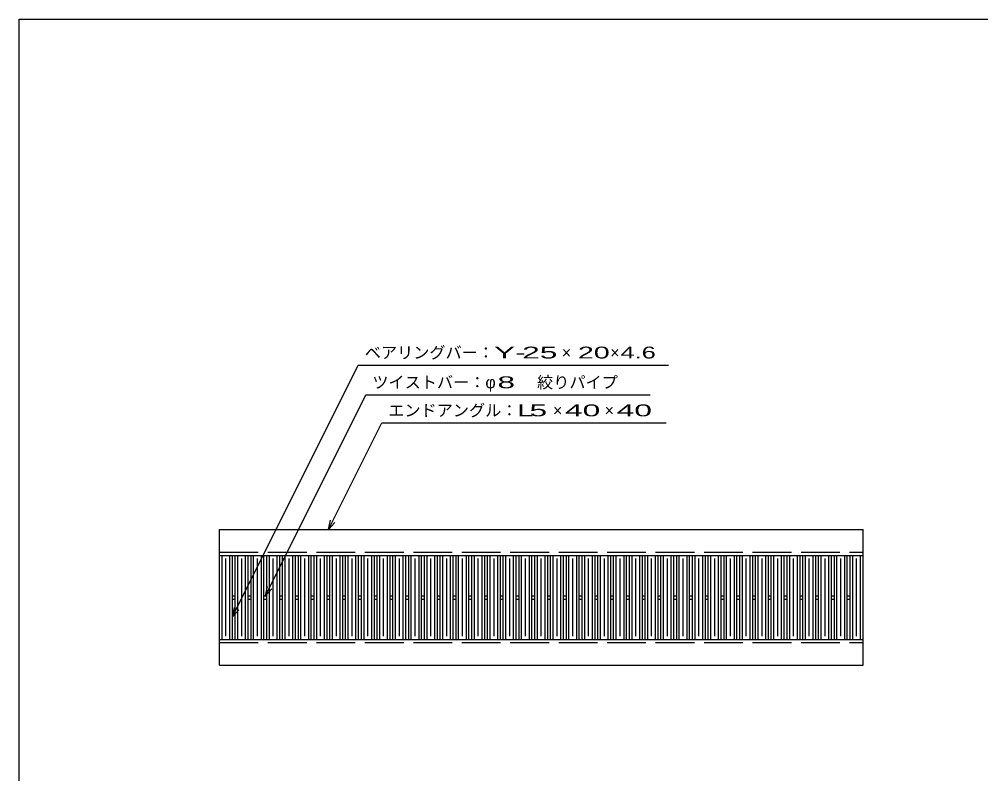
# Model space of a CAD drawing. Units: millimetres, scale not verified. Extents: x -1820 to 1731, y -1282 to 1054.
# Drawn here: x -1729 to -241, y -114 to 1054 of the extents above; entities that cross this region are included whole.
import ezdxf
from ezdxf.enums import TextEntityAlignment as Align

# ---------------------------------------------------------------- set-up
doc = ezdxf.new("R2010")
doc.units = ezdxf.units.MM
doc.header["$LTSCALE"] = 10
doc.linetypes.add('DASHED', pattern=[7.5, 6, -1.5])
for name, color, linetype, lineweight in [('0_2', 150, 'Continuous', 25), ('16', 3, 'Continuous', 25), ('22', 2, 'Continuous', 25)]:
    doc.layers.add(name, color=color, linetype=linetype, lineweight=lineweight)
doc.styles.add('ベクトル', font='')
doc.styles.get('ベクトル').set_extended_font_data('ベクトル')

msp = doc.modelspace()

# ---------------------------------------------------------------- linework, layer by layer
at = {"layer": '0_2'}
for p, q in [((-1729, -1146.5), (-1729, 1053.5)), ((-1729, 1053.5), (1731, 1053.5))]:
    msp.add_line(p, q, dxfattribs=at)
at = {"layer": '16'}
for p, q in [((-1419, 263.5), (-423, 263.5)), ((-1419, 223.5), (-1419, 263.5)), ((-423, 223.5), (-423, 263.5)), ((-1419, 223.5), (-423, 223.5)), ((-1419, 93.5), (-1419, 223.5)), ((-1419, 223.5), (-1399, 223.5)), ((-1415, 93.5), (-1415, 223.5)), ((-1403, 93.5), (-1403, 223.5)), ((-1399, 93.5), (-1399, 223.5)), ((-1394.6, 93.5), (-1394.6, 223.5)), ((-1394.6, 223.5), (-1374.6, 223.5)), ((-1390.6, 93.5), (-1390.6, 223.5)), ((-1378.6, 93.5), (-1378.6, 223.5)), ((-1374.6, 93.5), (-1374.6, 223.5)), ((-1370.2, 93.5), (-1370.2, 223.5)), ((-1370.2, 223.5), (-1350.2, 223.5)), ((-1366.2, 93.5), (-1366.2, 223.5)), ((-1354.2, 93.5), (-1354.2, 223.5)), ((-1350.2, 93.5), (-1350.2, 223.5)), ((-1345.8, 93.5), (-1345.8, 223.5)), ((-1345.8, 223.5), (-1325.8, 223.5)), ((-1341.8, 93.5), (-1341.8, 223.5)), ((-1329.8, 93.5), (-1329.8, 223.5)), ((-1325.8, 93.5), (-1325.8, 223.5)), ((-1321.4, 93.5), (-1321.4, 223.5)), ((-1321.4, 223.5), (-1301.4, 223.5)), ((-1317.4, 93.5), (-1317.4, 223.5)), ((-1305.4, 93.5), (-1305.4, 223.5)), ((-1301.4, 93.5), (-1301.4, 223.5)), ((-1297, 93.5), (-1297, 223.5)), ((-1297, 223.5), (-1277, 223.5)), ((-1293, 93.5), (-1293, 223.5)), ((-1281, 93.5), (-1281, 223.5)), ((-1277, 93.5), (-1277, 223.5)), ((-1272.6, 93.5), (-1272.6, 223.5)), ((-1272.6, 223.5), (-1252.6, 223.5)), ((-1268.6, 93.5), (-1268.6, 223.5)), ((-1256.6, 93.5), (-1256.6, 223.5)), ((-1252.6, 93.5), (-1252.6, 223.5)), ((-1248.2, 93.5), (-1248.2, 223.5)), ((-1248.2, 223.5), (-1228.2, 223.5)), ((-1244.2, 93.5), (-1244.2, 223.5)), ((-1232.2, 93.5), (-1232.2, 223.5)), ((-1228.2, 93.5), (-1228.2, 223.5)), ((-1223.8, 93.5), (-1223.8, 223.5)), ((-1223.8, 223.5), (-1203.8, 223.5)), ((-1219.8, 93.5), (-1219.8, 223.5)), ((-1207.8, 93.5), (-1207.8, 223.5)), ((-1203.8, 93.5), (-1203.8, 223.5)), ((-1199.4, 93.5), (-1199.4, 223.5)), ((-1199.4, 223.5), (-1179.4, 223.5)), ((-1195.4, 93.5), (-1195.4, 223.5)), ((-1183.4, 93.5), (-1183.4, 223.5)), ((-1179.4, 93.5), (-1179.4, 223.5)), ((-1175, 93.5), (-1175, 223.5)), ((-1175, 223.5), (-1155, 223.5)), ((-1171, 93.5), (-1171, 223.5)), ((-1159, 93.5), (-1159, 223.5)), ((-1155, 93.5), (-1155, 223.5)), ((-1150.6, 93.5), (-1150.6, 223.5)), ((-1150.6, 223.5), (-1130.6, 223.5)), ((-1146.6, 93.5), (-1146.6, 223.5)), ((-1134.6, 93.5), (-1134.6, 223.5)), ((-1130.6, 93.5), (-1130.6, 223.5)), ((-1126.2, 93.5), (-1126.2, 223.5)), ((-1126.2, 223.5), (-1106.2, 223.5)), ((-1122.2, 93.5), (-1122.2, 223.5)), ((-1110.2, 93.5), (-1110.2, 223.5)), ((-1106.2, 93.5), (-1106.2, 223.5)), ((-1101.8, 93.5), (-1101.8, 223.5)), ((-1101.8, 223.5), (-1081.8, 223.5)), ((-1097.8, 93.5), (-1097.8, 223.5)), ((-1085.8, 93.5), (-1085.8, 223.5)), ((-1081.8, 93.5), (-1081.8, 223.5)), ((-1077.4, 93.5), (-1077.4, 223.5)), ((-1077.4, 223.5), (-1057.4, 223.5)), ((-1073.4, 93.5), (-1073.4, 223.5)), ((-1061.4, 93.5), (-1061.4, 223.5)), ((-1057.4, 93.5), (-1057.4, 223.5)), ((-1053, 93.5), (-1053, 223.5)), ((-1053, 223.5), (-1033, 223.5)), ((-1049, 93.5), (-1049, 223.5)), ((-1037, 93.5), (-1037, 223.5)), ((-1033, 93.5), (-1033, 223.5)), ((-1028.6, 93.5), (-1028.6, 223.5)), ((-1028.6, 223.5), (-1008.6, 223.5)), ((-1024.6, 93.5), (-1024.6, 223.5)), ((-1012.6, 93.5), (-1012.6, 223.5)), ((-1008.6, 93.5), (-1008.6, 223.5)), ((-1004.2, 93.5), (-1004.2, 223.5)), ((-1004.2, 223.5), (-984.2, 223.5)), ((-1000.2, 93.5), (-1000.2, 223.5)), ((-988.2, 93.5), (-988.2, 223.5)), ((-984.2, 93.5), (-984.2, 223.5)), ((-979.8, 93.5), (-979.8, 223.5)), ((-979.8, 223.5), (-959.8, 223.5)), ((-975.8, 93.5), (-975.8, 223.5)), ((-963.8, 93.5), (-963.8, 223.5)), ((-959.8, 93.5), (-959.8, 223.5)), ((-955.4, 93.5), (-955.4, 223.5)), ((-955.4, 223.5), (-935.4, 223.5)), ((-951.4, 93.5), (-951.4, 223.5)), ((-939.4, 93.5), (-939.4, 223.5)), ((-935.4, 93.5), (-935.4, 223.5)), ((-931, 93.5), (-931, 223.5)), ((-931, 223.5), (-911, 223.5)), ((-927, 93.5), (-927, 223.5)), ((-915, 93.5), (-915, 223.5)), ((-911, 93.5), (-911, 223.5)), ((-906.6, 93.5), (-906.6, 223.5)), ((-906.6, 223.5), (-886.6, 223.5)), ((-902.6, 93.5), (-902.6, 223.5)), ((-890.6, 93.5), (-890.6, 223.5)), ((-886.6, 93.5), (-886.6, 223.5)), ((-882.2, 93.5), (-882.2, 223.5)), ((-882.2, 223.5), (-862.2, 223.5)), ((-878.2, 93.5), (-878.2, 223.5)), ((-866.2, 93.5), (-866.2, 223.5)), ((-862.2, 93.5), (-862.2, 223.5)), ((-857.8, 93.5), (-857.8, 223.5)), ((-857.8, 223.5), (-837.8, 223.5)), ((-853.8, 93.5), (-853.8, 223.5)), ((-841.8, 93.5), (-841.8, 223.5)), ((-837.8, 93.5), (-837.8, 223.5)), ((-833.4, 93.5), (-833.4, 223.5)), ((-833.4, 223.5), (-813.4, 223.5)), ((-829.4, 93.5), (-829.4, 223.5)), ((-817.4, 93.5), (-817.4, 223.5)), ((-813.4, 93.5), (-813.4, 223.5)), ((-809, 93.5), (-809, 223.5)), ((-809, 223.5), (-789, 223.5)), ((-805, 93.5), (-805, 223.5)), ((-793, 93.5), (-793, 223.5)), ((-789, 93.5), (-789, 223.5)), ((-784.6, 93.5), (-784.6, 223.5)), ((-784.6, 223.5), (-764.6, 223.5)), ((-780.6, 93.5), (-780.6, 223.5)), ((-768.6, 93.5), (-768.6, 223.5)), ((-764.6, 93.5), (-764.6, 223.5)), ((-760.2, 93.5), (-760.2, 223.5)), ((-760.2, 223.5), (-740.2, 223.5)), ((-756.2, 93.5), (-756.2, 223.5)), ((-744.2, 93.5), (-744.2, 223.5)), ((-740.2, 93.5), (-740.2, 223.5)), ((-735.8, 93.5), (-735.8, 223.5)), ((-735.8, 223.5), (-715.8, 223.5)), ((-731.8, 93.5), (-731.8, 223.5)), ((-719.8, 93.5), (-719.8, 223.5)), ((-715.8, 93.5), (-715.8, 223.5)), ((-711.4, 93.5), (-711.4, 223.5)), ((-711.4, 223.5), (-691.4, 223.5)), ((-707.4, 93.5), (-707.4, 223.5)), ((-695.4, 93.5), (-695.4, 223.5)), ((-691.4, 93.5), (-691.4, 223.5)), ((-687, 93.5), (-687, 223.5)), ((-687, 223.5), (-667, 223.5)), ((-683, 93.5), (-683, 223.5)), ((-671, 93.5), (-671, 223.5)), ((-667, 93.5), (-667, 223.5)), ((-662.6, 93.5), (-662.6, 223.5)), ((-662.6, 223.5), (-642.6, 223.5)), ((-658.6, 93.5), (-658.6, 223.5)), ((-646.6, 93.5), (-646.6, 223.5)), ((-642.6, 93.5), (-642.6, 223.5)), ((-638.2, 93.5), (-638.2, 223.5)), ((-638.2, 223.5), (-618.2, 223.5)), ((-634.2, 93.5), (-634.2, 223.5)), ((-622.2, 93.5), (-622.2, 223.5)), ((-618.2, 93.5), (-618.2, 223.5)), ((-613.8, 93.5), (-613.8, 223.5)), ((-613.8, 223.5), (-593.8, 223.5)), ((-609.8, 93.5), (-609.8, 223.5)), ((-597.8, 93.5), (-597.8, 223.5)), ((-593.8, 93.5), (-593.8, 223.5)), ((-589.4, 93.5), (-589.4, 223.5)), ((-589.4, 223.5), (-569.4, 223.5)), ((-585.4, 93.5), (-585.4, 223.5)), ((-573.4, 93.5), (-573.4, 223.5)), ((-569.4, 93.5), (-569.4, 223.5)), ((-565, 93.5), (-565, 223.5)), ((-565, 223.5), (-545, 223.5)), ((-561, 93.5), (-561, 223.5)), ((-549, 93.5), (-549, 223.5)), ((-545, 93.5), (-545, 223.5)), ((-540.6, 93.5), (-540.6, 223.5)), ((-540.6, 223.5), (-520.6, 223.5)), ((-536.6, 93.5), (-536.6, 223.5)), ((-524.6, 93.5), (-524.6, 223.5)), ((-520.6, 93.5), (-520.6, 223.5)), ((-516.2, 93.5), (-516.2, 223.5)), ((-516.2, 223.5), (-496.2, 223.5)), ((-512.2, 93.5), (-512.2, 223.5)), ((-500.2, 93.5), (-500.2, 223.5)), ((-496.2, 93.5), (-496.2, 223.5)), ((-491.8, 93.5), (-491.8, 223.5)), ((-491.8, 223.5), (-471.8, 223.5)), ((-487.8, 93.5), (-487.8, 223.5)), ((-475.8, 93.5), (-475.8, 223.5)), ((-471.8, 93.5), (-471.8, 223.5)), ((-467.4, 93.5), (-467.4, 223.5)), ((-467.4, 223.5), (-447.4, 223.5)), ((-463.4, 93.5), (-463.4, 223.5)), ((-451.4, 93.5), (-451.4, 223.5)), ((-447.4, 93.5), (-447.4, 223.5)), ((-443, 93.5), (-443, 223.5)), ((-443, 223.5), (-423, 223.5)), ((-439, 93.5), (-439, 223.5)), ((-427, 93.5), (-427, 223.5)), ((-423, 93.5), (-423, 223.5)), ((-1409, 98.5), (-1409, 218.5)), ((-1384.6, 98.5), (-1384.6, 218.5)), ((-1360.2, 98.5), (-1360.2, 218.5)), ((-1335.8, 98.5), (-1335.8, 218.5)), ((-1311.4, 98.5), (-1311.4, 218.5)), ((-1287, 98.5), (-1287, 218.5)), ((-1262.6, 98.5), (-1262.6, 218.5)), ((-1238.2, 98.5), (-1238.2, 218.5)), ((-1213.8, 98.5), (-1213.8, 218.5)), ((-1189.4, 98.5), (-1189.4, 218.5)), ((-1165, 98.5), (-1165, 218.5)), ((-1140.6, 98.5), (-1140.6, 218.5)), ((-1116.2, 98.5), (-1116.2, 218.5)), ((-1091.8, 98.5), (-1091.8, 218.5)), ((-1067.4, 98.5), (-1067.4, 218.5)), ((-1043, 98.5), (-1043, 218.5)), ((-1018.6, 98.5), (-1018.6, 218.5)), ((-994.2, 98.5), (-994.2, 218.5)), ((-969.8, 98.5), (-969.8, 218.5)), ((-945.4, 98.5), (-945.4, 218.5)), ((-921, 98.5), (-921, 218.5)), ((-896.6, 98.5), (-896.6, 218.5)), ((-872.2, 98.5), (-872.2, 218.5)), ((-847.8, 98.5), (-847.8, 218.5)), ((-823.4, 98.5), (-823.4, 218.5)), ((-799, 98.5), (-799, 218.5)), ((-774.6, 98.5), (-774.6, 218.5)), ((-750.2, 98.5), (-750.2, 218.5)), ((-725.8, 98.5), (-725.8, 218.5)), ((-701.4, 98.5), (-701.4, 218.5)), ((-677, 98.5), (-677, 218.5)), ((-652.6, 98.5), (-652.6, 218.5)), ((-628.2, 98.5), (-628.2, 218.5)), ((-603.8, 98.5), (-603.8, 218.5)), ((-579.4, 98.5), (-579.4, 218.5)), ((-555, 98.5), (-555, 218.5)), ((-530.6, 98.5), (-530.6, 218.5)), ((-506.2, 98.5), (-506.2, 218.5)), ((-481.8, 98.5), (-481.8, 218.5)), ((-457.4, 98.5), (-457.4, 218.5)), ((-433, 98.5), (-433, 218.5)), ((-1399, 161), (-1394.6, 161)), ((-1399, 156), (-1394.6, 156)), ((-1374.6, 161), (-1370.2, 161)), ((-1374.6, 156), (-1370.2, 156)), ((-1350.2, 161), (-1345.8, 161)), ((-1350.2, 156), (-1345.8, 156)), ((-1325.8, 161), (-1321.4, 161)), ((-1325.8, 156), (-1321.4, 156)), ((-1301.4, 161), (-1297, 161)), ((-1301.4, 156), (-1297, 156)), ((-1277, 161), (-1272.6, 161)), ((-1277, 156), (-1272.6, 156)), ((-1252.6, 161), (-1248.2, 161)), ((-1252.6, 156), (-1248.2, 156)), ((-1228.2, 161), (-1223.8, 161)), ((-1228.2, 156), (-1223.8, 156)), ((-1203.8, 161), (-1199.4, 161)), ((-1203.8, 156), (-1199.4, 156)), ((-1179.4, 161), (-1175, 161)), ((-1179.4, 156), (-1175, 156)), ((-1155, 161), (-1150.6, 161)), ((-1155, 156), (-1150.6, 156)), ((-1130.6, 161), (-1126.2, 161)), ((-1130.6, 156), (-1126.2, 156)), ((-1106.2, 161), (-1101.8, 161)), ((-1106.2, 156), (-1101.8, 156)), ((-1081.8, 161), (-1077.4, 161)), ((-1081.8, 156), (-1077.4, 156)), ((-1057.4, 161), (-1053, 161)), ((-1057.4, 156), (-1053, 156)), ((-1033, 161), (-1028.6, 161)), ((-1033, 156), (-1028.6, 156)), ((-1008.6, 161), (-1004.2, 161)), ((-1008.6, 156), (-1004.2, 156)), ((-984.2, 161), (-979.8, 161)), ((-984.2, 156), (-979.8, 156)), ((-959.8, 161), (-955.4, 161)), ((-959.8, 156), (-955.4, 156)), ((-935.4, 161), (-931, 161)), ((-935.4, 156), (-931, 156)), ((-911, 161), (-906.6, 161)), ((-911, 156), (-906.6, 156)), ((-886.6, 161), (-882.2, 161)), ((-886.6, 156), (-882.2, 156)), ((-862.2, 161), (-857.8, 161)), ((-862.2, 156), (-857.8, 156)), ((-837.8, 161), (-833.4, 161)), ((-837.8, 156), (-833.4, 156)), ((-813.4, 161), (-809, 161)), ((-813.4, 156), (-809, 156)), ((-789, 161), (-784.6, 161)), ((-789, 156), (-784.6, 156)), ((-764.6, 161), (-760.2, 161)), ((-764.6, 156), (-760.2, 156)), ((-740.2, 161), (-735.8, 161)), ((-740.2, 156), (-735.8, 156)), ((-715.8, 161), (-711.4, 161)), ((-715.8, 156), (-711.4, 156)), ((-691.4, 161), (-687, 161)), ((-691.4, 156), (-687, 156)), ((-667, 161), (-662.6, 161)), ((-667, 156), (-662.6, 156)), ((-642.6, 161), (-638.2, 161)), ((-642.6, 156), (-638.2, 156)), ((-618.2, 161), (-613.8, 161)), ((-618.2, 156), (-613.8, 156)), ((-593.8, 161), (-589.4, 161)), ((-593.8, 156), (-589.4, 156)), ((-569.4, 161), (-565, 161)), ((-569.4, 156), (-565, 156)), ((-545, 161), (-540.6, 161)), ((-545, 156), (-540.6, 156)), ((-520.6, 161), (-516.2, 161)), ((-520.6, 156), (-516.2, 156)), ((-496.2, 161), (-491.8, 161)), ((-496.2, 156), (-491.8, 156)), ((-471.8, 161), (-467.4, 161)), ((-471.8, 156), (-467.4, 156)), ((-447.4, 161), (-443, 161)), ((-447.4, 156), (-443, 156)), ((-1419, 93.5), (-423, 93.5)), ((-1419, 53.5), (-1419, 93.5)), ((-1419, 93.5), (-1399, 93.5)), ((-1394.6, 93.5), (-1374.6, 93.5)), ((-1370.2, 93.5), (-1350.2, 93.5)), ((-1345.8, 93.5), (-1325.8, 93.5)), ((-1321.4, 93.5), (-1301.4, 93.5)), ((-1297, 93.5), (-1277, 93.5)), ((-1272.6, 93.5), (-1252.6, 93.5)), ((-1248.2, 93.5), (-1228.2, 93.5)), ((-1223.8, 93.5), (-1203.8, 93.5)), ((-1199.4, 93.5), (-1179.4, 93.5)), ((-1175, 93.5), (-1155, 93.5)), ((-1150.6, 93.5), (-1130.6, 93.5)), ((-1126.2, 93.5), (-1106.2, 93.5)), ((-1101.8, 93.5), (-1081.8, 93.5)), ((-1077.4, 93.5), (-1057.4, 93.5)), ((-1053, 93.5), (-1033, 93.5)), ((-1028.6, 93.5), (-1008.6, 93.5)), ((-1004.2, 93.5), (-984.2, 93.5)), ((-979.8, 93.5), (-959.8, 93.5)), ((-955.4, 93.5), (-935.4, 93.5)), ((-931, 93.5), (-911, 93.5)), ((-906.6, 93.5), (-886.6, 93.5)), ((-882.2, 93.5), (-862.2, 93.5)), ((-857.8, 93.5), (-837.8, 93.5)), ((-833.4, 93.5), (-813.4, 93.5)), ((-809, 93.5), (-789, 93.5)), ((-784.6, 93.5), (-764.6, 93.5)), ((-760.2, 93.5), (-740.2, 93.5)), ((-735.8, 93.5), (-715.8, 93.5)), ((-711.4, 93.5), (-691.4, 93.5)), ((-687, 93.5), (-667, 93.5)), ((-662.6, 93.5), (-642.6, 93.5)), ((-638.2, 93.5), (-618.2, 93.5)), ((-613.8, 93.5), (-593.8, 93.5)), ((-589.4, 93.5), (-569.4, 93.5)), ((-565, 93.5), (-545, 93.5)), ((-540.6, 93.5), (-520.6, 93.5)), ((-516.2, 93.5), (-496.2, 93.5)), ((-491.8, 93.5), (-471.8, 93.5)), ((-467.4, 93.5), (-447.4, 93.5)), ((-443, 93.5), (-423, 93.5)), ((-423, 53.5), (-423, 93.5)), ((-1419, 53.5), (-423, 53.5))]:
    msp.add_line(p, q, dxfattribs=at)
at = {"layer": '16', "linetype": 'DASHED'}
for p, q in [((-1419, 228.5), (-423, 228.5)), ((-1419, 88.5), (-423, 88.5))]:
    msp.add_line(p, q, dxfattribs=at)
at = {"layer": '22', "color": 4}
for p, q in [((-1399, 128.5), (-1204.25, 518)), ((-1204.25, 518), (-724.25, 518)), ((-1348, 161), (-1192.5, 472)), ((-1192.5, 472), (-752.5, 472)), ((-1250.4, 263.5), (-1167.9, 428.5)), ((-1167.9, 428.5), (-727.9, 428.5)), ((-1250.4, 263.5), (-1247.4, 278.1)), ((-1250.4, 263.5), (-1240.4, 274.5)), ((-1348, 161), (-1345, 175.6)), ((-1348, 161), (-1338, 172)), ((-1399, 128.5), (-1396, 143.1)), ((-1399, 128.5), (-1389, 139.5))]:
    msp.add_line(p, q, dxfattribs=at)

# ---------------------------------------------------------------- texts
at = {"layer": '22', "style": 'ベクトル'}
for s, p in [('ベアリングバー：', (-1194.25, 537.5)), ('×', (-889.25, 537.5)), ('×', (-814.25, 537.5)), ('ツイストバー：', (-1182.5, 491.5)), ('φ', (-1007.5, 491.5)), ('絞りパイプ', (-927.5, 491.5)), ('エンドアングル：', (-1157.9, 448)), ('×', (-902.9, 448)), ('×', (-822.9, 448))]:
    msp.add_text(s, height=18.33, dxfattribs=at).set_placement(p, align=Align.MIDDLE_LEFT)
for s, width, p in [('Y-', 2, (-994.25, 537.5)), (' 25 ', 2, (-964.25, 537.5)), ('20', 1.8, (-864.25, 537.5)), (' 4.6 ', 1.6, (-809.25, 537.5)), (' 8 ', 2, (-1002.5, 491.5)), ('L', 1.8, (-957.9, 448)), (' 5 ', 2, (-952.9, 448)), (' 40 ', 2, (-897.9, 448)), (' 40 ', 2, (-817.9, 448))]:
    msp.add_text(s, height=18.33, dxfattribs=dict(at, width=width)).set_placement(p, align=Align.MIDDLE_LEFT)

doc.saveas('drawing.dxf')
